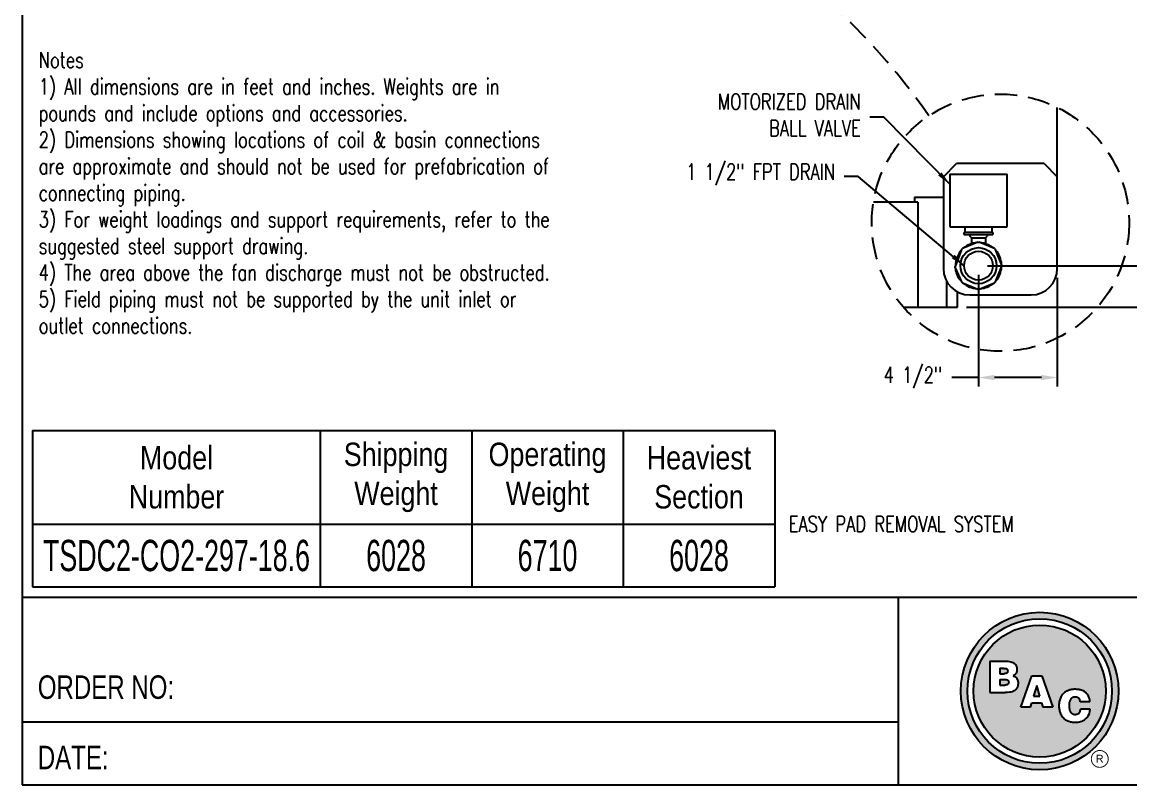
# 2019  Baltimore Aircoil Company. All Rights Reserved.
# Model space of a CAD drawing. Header units: millimetres. Extents: x 16950 to 32328, y 19251 to 29476.
# Drawn here: x 16950.5 to 17266.6, y 19250.6 to 19468.4 of the extents above; entities that cross this region are included whole.
import ezdxf
from ezdxf.enums import TextEntityAlignment as Align

# ---------------------------------------------------------------- set-up
doc = ezdxf.new("R2010")
doc.units = ezdxf.units.MM
doc.header["$LTSCALE"] = 5
doc.linetypes.add('HIDDEN', pattern=[9.525, 6.35, -3.175])
for name, color, linetype in [('PAD-REMOVAL', 3, 'Continuous'), ('RECIRCULATION-CONTROL', 3, 'Continuous'), ('TEXT', 4, 'Continuous')]:
    doc.layers.add(name, color=color, linetype=linetype)
doc.styles.add('BAC', font='swissk.ttf')
doc.styles.add('BACtblk', font='swisscl.ttf')
doc.styles.add('BACtblkBold', font='swissck.ttf')
doc.styles.add('SUBMITTAL', font='romans.shx', dxfattribs={"width": 0.75})
doc.styles.add('SUBTTF', font='ARIALN.TTF')
doc.dimstyles.new('SUBMITTAL', dxfattribs={"dimtxt": 0.09375, "dimasz": 0.09375, "dimexe": 0.03125, "dimexo": 0.0625, "dimgap": 0.0625, "dimtad": 0, "dimdec": 4, "dimzin": 4, "dimdsep": 46, "dimlunit": 4, "dimtxsty": 'SUBMITTAL', "dimcen": 0.09375, "dimclre": 6, "dimadec": 0, "dimazin": 0, "dimtfac": 1, "dimtdec": 0, "dimtofl": 0, "dimtmove": 0, "dimatfit": 3, "dimfxl": 0, "dimfrac": 2, "dimtolj": 1, "dimtzin": 4, "dimarcsym": 0})

# ---------------------------------------------------------------- blocks, each defined once
blk = doc.blocks.new('BORDER')
for p, q in [((0, 1), (0, 0)), ((0, 0), (1, 0))]:
    blk.add_line(p, q)
blk = doc.blocks.new('model weights')
for p, q in [((3, 43), (3, 3)), ((3, 43), (192.92, 43)), ((76.62, 43), (76.62, 3)), ((115.38, 43), (115.38, 3)), ((154.15, 43), (154.15, 3)), ((192.92, 43), (192.92, 3)), ((3, 19), (192.92, 19)), ((3, 3), (192.92, 3))]:
    blk.add_line(p, q)
at = {"layer": 'TEXT', "char_height": 6, "attachment_point": 5, "style": 'SUBTTF'}
for s, insert, width in [('Shipping\\PWeight', (96, 31), 52.9286), ('Operating\\PWeight', (134.77, 31), 52.9286), ('Model\\PNumber', (39.81, 31), 32.4424), ('Heaviest\\PSection', (173.54, 31), 52.9286)]:
    blk.add_mtext(s, dxfattribs=dict(at, insert=insert, width=width))
at = {"layer": 'TEXT', "style": 'SUBTTF', "width": 0.75}
for tag, p in [('MODELNUM', (39.81, 11)), ('SHIPWEIGHT', (96, 11)), ('OPWEIGHT', (134.77, 11)), ('HVYWEIGHT', (173.54, 11))]:
    blk.add_attdef(tag, text='', height=8, dxfattribs=at).set_placement(p, align=Align.MIDDLE_CENTER)
blk = doc.blocks.new('*D83')
at = {"layer": 'RECIRCULATION-CONTROL', "color": 6, "lineweight": -2}
for p, q in [((17223.36, 19396.26), (17223.36, 19364.32)), ((17245.86, 19395.4), (17245.86, 19364.32))]:
    blk.add_line(p, q, dxfattribs=at)
at = {"layer": 'RECIRCULATION-CONTROL', "color": 3, "lineweight": -2}
for p, q in [((17223.36, 19366.92), (17215.78, 19366.92)), ((17241.31, 19366.92), (17227.91, 19366.92))]:
    blk.add_line(p, q, dxfattribs=at)
at = {"layer": 'RECIRCULATION-CONTROL', "color": 3}
for points in [[(17227.91, 19367.68), (17227.91, 19366.16), (17223.36, 19366.92)], [(17241.31, 19367.68), (17241.31, 19366.16), (17245.86, 19366.92)]]:
    blk.add_solid(points, dxfattribs=at)
at = {"layer": 'RECIRCULATION-CONTROL', "color": 3, "insert": (17204.65, 19366.92), "char_height": 4.55, "attachment_point": 5, "style": 'SUBMITTAL'}
blk.add_mtext('\\A1;4 1/2"', dxfattribs=at)
blk = doc.blocks.new('*D84')
at = {"layer": 'RECIRCULATION-CONTROL', "color": 3, "lineweight": -2}
for p, q in [((17280, 19403.41), (17280, 19410.99)), ((17280, 19382.48), (17280, 19377.93))]:
    blk.add_line(p, q, dxfattribs=at)
at = {"layer": 'RECIRCULATION-CONTROL', "color": 6, "lineweight": -2}
for p, q in [((17225.96, 19398.86), (17282.6, 19398.86)), ((17219.93, 19387.03), (17282.6, 19387.03))]:
    blk.add_line(p, q, dxfattribs=at)
at = {"layer": 'RECIRCULATION-CONTROL', "color": 3}
for points in [[(17279.24, 19403.41), (17280.76, 19403.41), (17280, 19398.86)], [(17279.24, 19382.48), (17280.76, 19382.48), (17280, 19387.03)]]:
    blk.add_solid(points, dxfattribs=at)
at = {"layer": 'RECIRCULATION-CONTROL', "color": 3, "insert": (17280, 19422.13), "char_height": 4.55, "attachment_point": 5, "rotation": 90, "style": 'SUBMITTAL'}
blk.add_mtext('\\A1;2 3/8"', dxfattribs=at)
blk = doc.blocks.new('bacstblk')
h = blk.add_hatch(color=150)
h.dxf.hatch_style = 1
h.paths.add_polyline_path([(3.7506, 0.375, 1), (4.3799, 0.375, 1)])
h.paths.add_polyline_path([(4.3539, 0.375, -1), (3.7765, 0.375, -1)], flags=16)
h.paths.add_polyline_path([(4.3291, 0.375, -1), (3.8014, 0.375, -1)], flags=0)
h.paths.add_polyline_path([(3.943, 0.4942), (3.9603, 0.4889), (3.9714, 0.4784), (3.9755, 0.4618), (3.9722, 0.4467), (3.9609, 0.436), (3.974, 0.427), (3.9786, 0.415), (3.9789, 0.3973), (3.9729, 0.3838), (3.9613, 0.374), (3.9476, 0.3704), (3.9345, 0.3692), (3.8665, 0.3692), (3.8665, 0.4942)], flags=0)
h.paths.add_polyline_path([(4.0335, 0.4361), (4.0742, 0.4361), (4.1177, 0.3111), (4.0779, 0.3111), (4.0731, 0.3277), (4.0333, 0.3277), (4.0286, 0.3111), (3.9895, 0.3111)], flags=0)
h.paths.add_polyline_path([(4.1681, 0.3721), (4.1826, 0.3792), (4.1988, 0.3822), (4.2152, 0.3818), (4.233, 0.3787), (4.246, 0.3717), (4.2575, 0.3605), (4.2641, 0.3456), (4.266, 0.3315), (4.2275, 0.3315), (4.227, 0.3353), (4.2262, 0.3385), (4.2251, 0.3412), (4.2237, 0.3434), (4.2223, 0.3451), (4.2207, 0.3465), (4.2191, 0.3476), (4.2174, 0.3485), (4.2158, 0.3493), (4.2143, 0.3499), (4.2128, 0.3503), (4.2112, 0.3506), (4.2097, 0.3509), (4.2082, 0.351), (4.2066, 0.351), (4.205, 0.3509), (4.2033, 0.3507), (4.2016, 0.3504), (4.1999, 0.3501), (4.1982, 0.3496), (4.1965, 0.3489), (4.1949, 0.3482), (4.1933, 0.3472), (4.1919, 0.3461), (4.1905, 0.3449), (4.1893, 0.3434), (4.1882, 0.3418), (4.1873, 0.3401), (4.1864, 0.3384), (4.1856, 0.3365), (4.185, 0.3347), (4.1844, 0.3328), (4.184, 0.3309), (4.1836, 0.329), (4.1833, 0.3272), (4.1831, 0.3253), (4.183, 0.3234), (4.1829, 0.3216), (4.1828, 0.3197), (4.1828, 0.3178), (4.1828, 0.3158), (4.1829, 0.3139), (4.1829, 0.3119), (4.1831, 0.31), (4.1832, 0.308), (4.1834, 0.3061), (4.1837, 0.3043), (4.184, 0.3025), (4.1844, 0.3007), (4.1848, 0.299), (4.1853, 0.2974), (4.1859, 0.2959), (4.1865, 0.2944), (4.1872, 0.293), (4.188, 0.2917), (4.1889, 0.2904), (4.1899, 0.2893), (4.1909, 0.2882), (4.192, 0.2871), (4.1932, 0.2862), (4.1944, 0.2853), (4.1956, 0.2846), (4.1969, 0.2839), (4.1981, 0.2834), (4.1994, 0.2829), (4.2007, 0.2825), (4.2019, 0.2822), (4.2032, 0.282), (4.2045, 0.2819), (4.2057, 0.2818), (4.207, 0.2818), (4.2083, 0.2818), (4.2096, 0.2819), (4.211, 0.282), (4.2123, 0.2821), (4.2137, 0.2824), (4.2151, 0.2828), (4.2165, 0.2833), (4.2179, 0.284), (4.2194, 0.2848), (4.2209, 0.2858), (4.2224, 0.2871), (4.2239, 0.2886), (4.2252, 0.2905), (4.2264, 0.2927), (4.2274, 0.2954), (4.2282, 0.2986), (4.2286, 0.3024), (4.2667, 0.3024), (4.2652, 0.2888), (4.2582, 0.2721), (4.2446, 0.26), (4.229, 0.2531), (4.2146, 0.2503), (4.1987, 0.2502), (4.1812, 0.2537), (4.1655, 0.2618), (4.1537, 0.2735), (4.1468, 0.2865), (4.1431, 0.3002), (4.1418, 0.3168), (4.1433, 0.3339), (4.1484, 0.3494), (4.1569, 0.3625)], flags=0)
h = blk.add_hatch(color=150)
h.dxf.hatch_style = 1
h.paths.add_polyline_path([(3.8014, 0.375, 1), (4.3291, 0.375, 1)])
h.paths.add_polyline_path([(4.0742, 0.4361), (4.1177, 0.3111), (4.0779, 0.3111), (4.0731, 0.3277), (4.0333, 0.3277), (4.0286, 0.3111), (3.9895, 0.3111), (4.0335, 0.4361)], flags=16)
h.paths.add_polyline_path([(3.974, 0.427), (3.9786, 0.415), (3.9789, 0.3973), (3.9729, 0.3838), (3.9613, 0.374), (3.9476, 0.3704), (3.9345, 0.3692), (3.8665, 0.3692), (3.8665, 0.4942), (3.943, 0.4942), (3.9603, 0.4889), (3.9714, 0.4784), (3.9755, 0.4618), (3.9722, 0.4467), (3.9609, 0.436)], flags=16)
h.paths.add_polyline_path([(4.266, 0.3315), (4.2275, 0.3315), (4.227, 0.3353), (4.2262, 0.3385), (4.2251, 0.3412), (4.2237, 0.3434), (4.2223, 0.3451), (4.2207, 0.3465), (4.2191, 0.3476), (4.2174, 0.3485), (4.2158, 0.3493), (4.2143, 0.3499), (4.2128, 0.3503), (4.2112, 0.3506), (4.2097, 0.3509), (4.2082, 0.351), (4.2066, 0.351), (4.205, 0.3509), (4.2033, 0.3507), (4.2016, 0.3504), (4.1999, 0.3501), (4.1982, 0.3496), (4.1965, 0.3489), (4.1949, 0.3482), (4.1933, 0.3472), (4.1919, 0.3461), (4.1905, 0.3449), (4.1893, 0.3434), (4.1882, 0.3418), (4.1873, 0.3401), (4.1864, 0.3384), (4.1856, 0.3365), (4.185, 0.3347), (4.1844, 0.3328), (4.184, 0.3309), (4.1836, 0.329), (4.1833, 0.3272), (4.1831, 0.3253), (4.183, 0.3234), (4.1829, 0.3216), (4.1828, 0.3197), (4.1828, 0.3178), (4.1828, 0.3158), (4.1829, 0.3139), (4.1829, 0.3119), (4.1831, 0.31), (4.1832, 0.308), (4.1834, 0.3061), (4.1837, 0.3043), (4.184, 0.3025), (4.1844, 0.3007), (4.1848, 0.299), (4.1853, 0.2974), (4.1859, 0.2959), (4.1865, 0.2944), (4.1872, 0.293), (4.188, 0.2917), (4.1889, 0.2904), (4.1899, 0.2893), (4.1909, 0.2882), (4.192, 0.2871), (4.1932, 0.2862), (4.1944, 0.2853), (4.1956, 0.2846), (4.1969, 0.2839), (4.1981, 0.2834), (4.1994, 0.2829), (4.2007, 0.2825), (4.2019, 0.2822), (4.2032, 0.282), (4.2045, 0.2819), (4.2057, 0.2818), (4.207, 0.2818), (4.2083, 0.2818), (4.2096, 0.2819), (4.211, 0.282), (4.2123, 0.2821), (4.2137, 0.2824), (4.2151, 0.2828), (4.2165, 0.2833), (4.2179, 0.284), (4.2194, 0.2848), (4.2209, 0.2858), (4.2224, 0.2871), (4.2239, 0.2886), (4.2252, 0.2905), (4.2264, 0.2927), (4.2274, 0.2954), (4.2282, 0.2986), (4.2286, 0.3024), (4.2667, 0.3024), (4.2652, 0.2888), (4.2582, 0.2721), (4.2446, 0.26), (4.229, 0.2531), (4.2146, 0.2503), (4.1987, 0.2502), (4.1812, 0.2537), (4.1655, 0.2618), (4.1537, 0.2735), (4.1468, 0.2865), (4.1431, 0.3002), (4.1418, 0.3168), (4.1433, 0.3339), (4.1484, 0.3494), (4.1569, 0.3625), (4.1681, 0.3721), (4.1826, 0.3792), (4.1988, 0.3822), (4.2152, 0.3818), (4.233, 0.3787), (4.246, 0.3717), (4.2575, 0.3605), (4.2641, 0.3456)], flags=16)
h = blk.add_hatch(color=150)
h.dxf.hatch_style = 1
h.paths.add_polyline_path([(3.9339, 0.4471), (3.9348, 0.4479), (3.9355, 0.4488), (3.936, 0.4497), (3.9364, 0.4506), (3.9368, 0.4515), (3.937, 0.4524), (3.9372, 0.4533), (3.9373, 0.4542), (3.9373, 0.4552), (3.9373, 0.4561), (3.9372, 0.457), (3.937, 0.458), (3.9368, 0.4589), (3.9365, 0.4598), (3.9362, 0.4606), (3.9358, 0.4615), (3.9352, 0.4622), (3.9346, 0.4629), (3.9339, 0.4635), (3.933, 0.464), (3.932, 0.4645), (3.9308, 0.4648), (3.9294, 0.4651), (3.9277, 0.4654), (3.9258, 0.4656), (3.9236, 0.4658), (3.921, 0.4659), (3.9054, 0.4659), (3.9054, 0.4445), (3.9237, 0.4445), (3.9267, 0.4447), (3.9292, 0.4452), (3.9312, 0.4457), (3.9327, 0.4464)])
h.paths.add_polyline_path([(3.9412, 0.4083), (3.9413, 0.4092), (3.9413, 0.4102), (3.9412, 0.4112), (3.9411, 0.4122), (3.941, 0.4132), (3.9407, 0.4142), (3.9403, 0.4152), (3.9398, 0.4161), (3.9393, 0.417), (3.9385, 0.4178), (3.9377, 0.4186), (3.9366, 0.4193), (3.9354, 0.42), (3.9339, 0.4205), (3.932, 0.4209), (3.9299, 0.4213), (3.9273, 0.4215), (3.9243, 0.4215), (3.9054, 0.4215), (3.9054, 0.3986), (3.9265, 0.3986), (3.9293, 0.3988), (3.9317, 0.3992), (3.9336, 0.3997), (3.9352, 0.4002), (3.9365, 0.4008), (3.9376, 0.4015), (3.9384, 0.4023), (3.9391, 0.403), (3.9396, 0.4038), (3.9401, 0.4047), (3.9405, 0.4055), (3.9408, 0.4064), (3.941, 0.4073)])
h.paths.add_polyline_path([(4.0534, 0.3968), (4.0405, 0.3539), (4.0658, 0.3539)])
for p, q in [((0, 0.75), (10, 0.75)), ((3.5, 0.75), (3.5, 0)), ((3.5, 0.25), (0, 0.25))]:
    blk.add_line(p, q)
at = {"color": 150}
for p, q in [((3.8665, 0.4942), (3.9302, 0.4942)), ((3.8665, 0.4942), (3.8665, 0.3692)), ((3.9054, 0.4659), (3.9054, 0.4445)), ((3.9054, 0.4659), (3.921, 0.4659)), ((3.9054, 0.4445), (3.9237, 0.4445)), ((3.9054, 0.4215), (3.9054, 0.3986)), ((3.9054, 0.4215), (3.9243, 0.4215)), ((3.9054, 0.3986), (3.9265, 0.3986)), ((3.9895, 0.3111), (4.0335, 0.4361)), ((4.0335, 0.4361), (4.0742, 0.4361)), ((4.0742, 0.4361), (4.1177, 0.3111)), ((3.8665, 0.3692), (3.9279, 0.3692)), ((4.0534, 0.3968), (4.0405, 0.3539)), ((4.0658, 0.3539), (4.0534, 0.3968)), ((4.0286, 0.3111), (3.9895, 0.3111)), ((4.0286, 0.3111), (4.0333, 0.3277)), ((4.0333, 0.3277), (4.0731, 0.3277)), ((4.0405, 0.3539), (4.0658, 0.3539)), ((4.0731, 0.3277), (4.0779, 0.3111)), ((4.1177, 0.3111), (4.0779, 0.3111)), ((4.266, 0.3315), (4.2275, 0.3315)), ((4.2667, 0.3024), (4.2286, 0.3024))]:
    blk.add_line(p, q, dxfattribs=at)
for points in [[(3.9302, 0.4942), (3.9378, 0.494), (3.9442, 0.4933), (3.9498, 0.4922), (3.9544, 0.4907), (3.9584, 0.489), (3.9617, 0.4871), (3.9644, 0.4851), (3.9666, 0.4829), (3.9685, 0.4808), (3.97, 0.4786), (3.9713, 0.4764), (3.9722, 0.4742), (3.973, 0.4719), (3.9735, 0.4697), (3.9739, 0.4675), (3.9742, 0.4654), (3.9744, 0.4632), (3.9744, 0.4611), (3.9744, 0.459), (3.9743, 0.4569), (3.974, 0.4548), (3.9735, 0.4529), (3.9729, 0.4509), (3.9722, 0.449), (3.9712, 0.4471), (3.97, 0.4454), (3.9687, 0.4436), (3.9672, 0.442), (3.9655, 0.4404), (3.9637, 0.4389), (3.9617, 0.4374), (3.9595, 0.4361)], [(3.921, 0.4659), (3.9236, 0.4658), (3.9258, 0.4656), (3.9277, 0.4654), (3.9294, 0.4651), (3.9308, 0.4648), (3.932, 0.4645), (3.933, 0.464), (3.9339, 0.4635), (3.9346, 0.4629), (3.9352, 0.4622), (3.9358, 0.4615), (3.9362, 0.4606), (3.9365, 0.4598), (3.9368, 0.4589), (3.937, 0.458), (3.9372, 0.457), (3.9373, 0.4561), (3.9373, 0.4552), (3.9373, 0.4542), (3.9372, 0.4533), (3.937, 0.4524), (3.9368, 0.4515), (3.9364, 0.4506), (3.936, 0.4497), (3.9355, 0.4488), (3.9348, 0.4479), (3.9339, 0.4471), (3.9327, 0.4464), (3.9312, 0.4457), (3.9292, 0.4452), (3.9267, 0.4447), (3.9237, 0.4445)], [(3.9243, 0.4215), (3.9273, 0.4215), (3.9299, 0.4213), (3.932, 0.4209), (3.9339, 0.4205), (3.9354, 0.42), (3.9366, 0.4193), (3.9377, 0.4186), (3.9385, 0.4178), (3.9393, 0.417), (3.9398, 0.4161), (3.9403, 0.4152), (3.9407, 0.4142), (3.941, 0.4132), (3.9411, 0.4122), (3.9412, 0.4112), (3.9413, 0.4102), (3.9413, 0.4092), (3.9412, 0.4083), (3.941, 0.4073), (3.9408, 0.4064), (3.9405, 0.4055), (3.9401, 0.4047), (3.9396, 0.4038), (3.9391, 0.403), (3.9384, 0.4023), (3.9376, 0.4015), (3.9365, 0.4008), (3.9352, 0.4002), (3.9336, 0.3997), (3.9317, 0.3992), (3.9293, 0.3988), (3.9265, 0.3986)], [(3.9595, 0.4361), (3.9648, 0.4333), (3.9689, 0.4305), (3.972, 0.4276), (3.9744, 0.4247), (3.976, 0.4218), (3.9771, 0.4188), (3.9778, 0.416), (3.9783, 0.4132), (3.9786, 0.4106), (3.9787, 0.408), (3.9787, 0.4056), (3.9787, 0.4033), (3.9785, 0.401), (3.9782, 0.3989), (3.9778, 0.3968), (3.9773, 0.3948), (3.9767, 0.3928), (3.976, 0.3909), (3.9752, 0.389), (3.9742, 0.3871), (3.973, 0.3852), (3.9716, 0.3834), (3.9699, 0.3815), (3.968, 0.3796), (3.9657, 0.3777), (3.963, 0.3758), (3.9596, 0.374), (3.9555, 0.3724), (3.9504, 0.3711), (3.9442, 0.3701), (3.9367, 0.3694), (3.9279, 0.3692)], [(4.266, 0.3315), (4.265, 0.339), (4.2636, 0.3453), (4.2619, 0.3507), (4.2598, 0.3552), (4.2576, 0.3591), (4.2553, 0.3623), (4.2528, 0.365), (4.2504, 0.3674), (4.2481, 0.3694), (4.2458, 0.3712), (4.2436, 0.3728), (4.2413, 0.3742), (4.2391, 0.3754), (4.2368, 0.3765), (4.2344, 0.3774), (4.2319, 0.3783), (4.2294, 0.379), (4.2267, 0.3797), (4.2239, 0.3803), (4.2211, 0.3808), (4.2181, 0.3812), (4.2151, 0.3816), (4.212, 0.3818), (4.2089, 0.382), (4.2058, 0.382), (4.2026, 0.382), (4.1994, 0.3818), (4.1962, 0.3815), (4.1929, 0.3811), (4.1896, 0.3805), (4.1863, 0.3797), (4.183, 0.3787), (4.1797, 0.3776), (4.1765, 0.3762), (4.1732, 0.3746), (4.1701, 0.3729), (4.167, 0.3709), (4.164, 0.3686), (4.1612, 0.3662), (4.1585, 0.3636), (4.156, 0.3607), (4.1537, 0.3576), (4.1516, 0.3543), (4.1497, 0.3509), (4.148, 0.3472), (4.1465, 0.3435), (4.1452, 0.3396), (4.1441, 0.3355), (4.1433, 0.3314), (4.1427, 0.3272), (4.1423, 0.3229), (4.1421, 0.3187), (4.1421, 0.3145), (4.1423, 0.3103), (4.1426, 0.3063), (4.1431, 0.3024), (4.1437, 0.2986), (4.1445, 0.295), (4.1454, 0.2916), (4.1465, 0.2883), (4.1477, 0.2852), (4.149, 0.2822), (4.1506, 0.2793), (4.1523, 0.2765), (4.1541, 0.2738), (4.1562, 0.2713), (4.1584, 0.2688), (4.1607, 0.2665), (4.1633, 0.2643), (4.1659, 0.2623), (4.1687, 0.2604), (4.1717, 0.2586), (4.1748, 0.257), (4.178, 0.2556), (4.1814, 0.2543), (4.185, 0.2532), (4.1887, 0.2522), (4.1925, 0.2514), (4.1965, 0.2509), (4.2007, 0.2504), (4.2051, 0.2502), (4.2096, 0.2502), (4.2142, 0.2505), (4.219, 0.2511), (4.2238, 0.2521), (4.2287, 0.2534), (4.2337, 0.2551), (4.2387, 0.2573), (4.2437, 0.2601), (4.2485, 0.2634), (4.2531, 0.2675), (4.2572, 0.2724), (4.2608, 0.2782), (4.2637, 0.2851), (4.2657, 0.2931), (4.2667, 0.3024)], [(4.2275, 0.3315), (4.227, 0.3353), (4.2262, 0.3385), (4.2251, 0.3412), (4.2237, 0.3434), (4.2223, 0.3451), (4.2207, 0.3465), (4.2191, 0.3476), (4.2174, 0.3485), (4.2158, 0.3493), (4.2143, 0.3499), (4.2128, 0.3503), (4.2112, 0.3506), (4.2097, 0.3509), (4.2082, 0.351), (4.2066, 0.351), (4.205, 0.3509), (4.2033, 0.3507), (4.2016, 0.3504), (4.1999, 0.3501), (4.1982, 0.3496), (4.1965, 0.3489), (4.1949, 0.3482), (4.1933, 0.3472), (4.1919, 0.3461), (4.1905, 0.3449), (4.1893, 0.3434), (4.1882, 0.3418), (4.1873, 0.3401), (4.1864, 0.3384), (4.1856, 0.3365), (4.185, 0.3347), (4.1844, 0.3328), (4.184, 0.3309), (4.1836, 0.329), (4.1833, 0.3272), (4.1831, 0.3253), (4.183, 0.3234), (4.1829, 0.3216), (4.1828, 0.3197), (4.1828, 0.3178), (4.1828, 0.3158), (4.1829, 0.3139), (4.1829, 0.3119), (4.1831, 0.31), (4.1832, 0.308), (4.1834, 0.3061), (4.1837, 0.3043), (4.184, 0.3025), (4.1844, 0.3007), (4.1848, 0.299), (4.1853, 0.2974), (4.1859, 0.2959), (4.1865, 0.2944), (4.1872, 0.293), (4.188, 0.2917), (4.1889, 0.2904), (4.1899, 0.2893), (4.1909, 0.2882), (4.192, 0.2871), (4.1932, 0.2862), (4.1944, 0.2853), (4.1956, 0.2846), (4.1969, 0.2839), (4.1981, 0.2834), (4.1994, 0.2829), (4.2007, 0.2825), (4.2019, 0.2822), (4.2032, 0.282), (4.2045, 0.2819), (4.2057, 0.2818), (4.207, 0.2818), (4.2083, 0.2818), (4.2096, 0.2819), (4.211, 0.282), (4.2123, 0.2821), (4.2137, 0.2824), (4.2151, 0.2828), (4.2165, 0.2833), (4.2179, 0.284), (4.2194, 0.2848), (4.2209, 0.2858), (4.2224, 0.2871), (4.2239, 0.2886), (4.2252, 0.2905), (4.2264, 0.2927), (4.2274, 0.2954), (4.2282, 0.2986), (4.2286, 0.3024)]]:
    blk.add_lwpolyline(points, dxfattribs=at)
for radius in [0.3147, 0.2887, 0.2639]:
    blk.add_circle((4.0652, 0.375), radius, dxfattribs=at)
at = {"layer": 'TEXT', "color": 150, "linetype": 'Continuous', "const_width": 0.00375}
blk.add_lwpolyline([(4.2715, 0.1037, 1), (4.339, 0.1037, 1)], format="xyb", close=True, dxfattribs=at)
at = {"layer": 'TEXT', "color": 4, "style": 'BACtblk'}
for s, p in [('ORDER NO:', (0.0625, 0.3438)), ('DATE:', (0.0625, 0.0625))]:
    blk.add_text(s, height=0.09375, dxfattribs=at).set_placement(p)
at = {"layer": 'TEXT', "color": 150, "linetype": 'Continuous', "style": 'BAC'}
blk.add_text('R', height=0.0312, dxfattribs=at).set_placement((4.2891, 0.0891))
at = {"layer": 'TEXT', "color": 4, "style": 'BACtblkBold'}
for tag, height, p in [('MODEL1', 0.1094, (8.25, 0.5715)), ('MODEL2', 0.1094, (8.25, 0.384)), ('DWGNUM', 0.1406, (8.0938, 0.0312))]:
    blk.add_attdef(tag, text='', height=height, dxfattribs=at).set_placement(p, align=Align.CENTER)
for tag, p in [('DESC', (0.0625, 0.5312)), ('ORDER', (0.9643, 0.3438)), ('DATE', (0.5402, 0.0625))]:
    blk.add_attdef(tag, p, '', height=0.125, dxfattribs=at)
blk.add_attdef('REV', text='', height=0.1562, dxfattribs=at).set_placement((9.8438, 0.1562), align=Align.MIDDLE)
at = {"layer": 'TEXT', "color": 4, "style": 'BACtblk', "flags": 1}
blk.add_attdef('DWGBY', (2.0402, 0.0625), '', height=0.0938, dxfattribs=at)

msp = doc.modelspace()

# ---------------------------------------------------------------- linework, layer by layer
at = {"layer": 'RECIRCULATION-CONTROL'}
for p, q in [((17245.8632, 19418.4312), (17245.8632, 19444.0527)), ((17213.3632, 19424.2526), (17217.1132, 19428.0026)), ((17242.1132, 19428.0026), (17217.1132, 19428.0026)), ((17242.1132, 19428.0026), (17245.8632, 19424.2526)), ((17215.1939, 19424.9948), (17215.1939, 19410.1385)), ((17215.1939, 19424.9948), (17231.5325, 19424.9948)), ((17231.5325, 19410.1385), (17231.5325, 19424.9948)), ((17213.3632, 19424.2526), (17213.3632, 19398.0026)), ((17245.8632, 19398.0026), (17245.8632, 19424.2526)), ((17205.0904, 19418.4312), (17205.0904, 19417.0351)), ((17205.0904, 19418.4312), (17213.3632, 19418.4312)), ((17206.0834, 19417.0334), (17193.3745, 19417.0334)), ((17206.0834, 19417.0334), (17206.0834, 19387.0334)), ((17215.3908, 19409.9416), (17231.3356, 19409.9416)), ((17219.4262, 19409.9416), (17219.4262, 19408.3668)), ((17227.3002, 19408.3668), (17227.3002, 19409.9416)), ((17223.1813, 19405.5505), (17218.7615, 19403.7197)), ((17219.2293, 19408.2684), (17219.2293, 19407.7763)), ((17219.2293, 19407.7763), (17227.4971, 19407.7763)), ((17227.3986, 19408.3668), (17219.3278, 19408.3668)), ((17220.9026, 19407.6778), (17220.8041, 19407.7763)), ((17220.9026, 19407.6778), (17220.9026, 19407.2841)), ((17221.3947, 19406.792), (17220.9026, 19407.2841)), ((17221.3947, 19406.792), (17225.3317, 19406.792)), ((17221.3947, 19406.792), (17221.3947, 19405.2281)), ((17223.1813, 19405.5505), (17223.5451, 19405.5505)), ((17227.9649, 19403.7197), (17223.5451, 19405.5505)), ((17225.3317, 19406.792), (17225.8238, 19407.2841)), ((17225.3317, 19406.792), (17225.3317, 19405.2281)), ((17225.8238, 19407.6778), (17225.9223, 19407.7763)), ((17225.8238, 19407.6778), (17225.8238, 19407.2841)), ((17227.4971, 19408.2684), (17227.4971, 19407.7763)), ((17218.5043, 19403.4625), (17216.6736, 19398.6077)), ((17218.5043, 19403.4625), (17218.6329, 19403.5911)), ((17218.6329, 19403.5911), (17218.7615, 19403.7197)), ((17227.9649, 19403.7197), (17228.0935, 19403.5911)), ((17228.0935, 19403.5911), (17228.2221, 19403.4625)), ((17230.0528, 19399.0427), (17228.2221, 19403.4625)), ((17230.0528, 19399.0427), (17230.0528, 19398.679)), ((17216.6736, 19398.244), (17216.6736, 19398.6077)), ((17216.6736, 19398.244), (17218.5043, 19394.2592)), ((17228.2221, 19394.2592), (17230.0528, 19398.679)), ((17214.2084, 19394.5438), (17214.2084, 19387.0334)), ((17218.7615, 19394.002), (17218.5043, 19394.2592)), ((17218.7615, 19394.002), (17223.1813, 19392.1712)), ((17223.5451, 19392.1712), (17227.9649, 19394.002)), ((17228.0935, 19394.1306), (17227.9649, 19394.002)), ((17228.2221, 19394.2592), (17228.0935, 19394.1306)), ((17217.3334, 19387.0334), (17217.3334, 19391.3852)), ((17220.8632, 19390.5026), (17238.3632, 19390.5026)), ((17223.5451, 19392.1712), (17223.1813, 19392.1712)), ((17201.9078, 19387.0334), (17217.3334, 19387.0334))]:
    msp.add_line(p, q, dxfattribs=at)
at = {"layer": 'RECIRCULATION-CONTROL', "linetype": 'HIDDEN', "ltscale": 0.2}
msp.add_circle((17229.6132, 19411.1276), 36.7168, dxfattribs=at)
at = {"layer": 'RECIRCULATION-CONTROL'}
for radius in [5.1476, 4.1142]:
    msp.add_circle((17223.3632, 19398.8609), radius, dxfattribs=at)
at = {"layer": 'RECIRCULATION-CONTROL', "linetype": 'HIDDEN', "ltscale": 0.2}
msp.add_arc((17055.4342, 19334.9718), 187.1592, 34.750935, 77.037672, dxfattribs=at)
at = {"layer": 'RECIRCULATION-CONTROL'}
for centre, radius, start, end in [((17215.3908, 19410.1385), 0.1969, 180, 270), ((17231.3356, 19410.1385), 0.1969, 270, 0), ((17223.3632, 19398.8609), 6.5945, 93.898704, 131.101296), ((17219.3278, 19408.2684), 0.0984, 90, 180), ((17223.3632, 19398.8609), 6.5945, 48.898704, 86.101296), ((17227.3986, 19408.2684), 0.0984, 0, 90), ((17224.6599, 19398.4011), 7.8901, 142.575277, 176.561725), ((17221.001, 19405.2281), 0.3937, 348.905425, 0), ((17225.7254, 19405.2281), 0.3937, 180, 191.094578), ((17223.3632, 19398.8609), 6.5945, 3.898704, 41.101296), ((17220.8632, 19398.0026), 7.5, 180, 270), ((17222.2034, 19398.4038), 5.4362, 184.498074, 225.511767), ((17223.3632, 19398.8609), 6.5945, 318.898704, 356.101296), ((17238.3632, 19398.0026), 7.5, 270, 0), ((17223.3632, 19398.8609), 6.5945, 228.898704, 266.101296), ((17223.3632, 19398.8609), 6.5945, 273.898704, 311.101296)]:
    msp.add_arc(centre, radius, start, end, dxfattribs=at)

# ---------------------------------------------------------------- block references
for name, xscale, yscale, zscale in [('BORDER', 714.2857142856968, 535.7142857142726, 714.2857142856968), ('bacstblk', 71.42857142856968, 71.42857142856968, 71.42857142856968)]:
    msp.add_blockref(name, (16950.4572, 19250.6129), dxfattribs=dict(xscale=xscale, yscale=yscale, zscale=zscale))
at = {"xscale": 1.115, "yscale": 1.115, "zscale": 1.115}
msp.add_blockref('model weights', (16950.1122, 19303.8393), dxfattribs=at).add_auto_attribs({'OPWEIGHT': '6710', 'SHIPWEIGHT': '6028', 'MODELNUM': 'TSDC2-CO2-297-18.6', 'HVYWEIGHT': '6028'})

# ---------------------------------------------------------------- texts
at = {"layer": 'PAD-REMOVAL', "insert": (17169.2216, 19325.0913), "char_height": 4.55, "width": 79.371586, "attachment_point": 4, "style": 'SUBMITTAL'}
msp.add_mtext('EASY PAD REMOVAL SYSTEM', dxfattribs=at)
at = {"layer": 'RECIRCULATION-CONTROL', "char_height": 4.55, "attachment_point": 6, "style": 'SUBMITTAL'}
for s, insert, width in [('MOTORIZED DRAIN BALL VALVE', (17189.7914, 19441.9007), 49.496137), ('1 1/2" FPT DRAIN', (17182.4723, 19424.9233), 48.966633)]:
    msp.add_mtext(s, dxfattribs=dict(at, insert=insert, width=width))
at = {"layer": 'TEXT', "color": 4, "insert": (16955.1858, 19459.8717), "char_height": 4.55, "width": 160, "attachment_point": 1, "style": 'SUBMITTAL'}
msp.add_mtext('Notes\\P1) All dimensions are in feet and inches. Weights are in pounds and include options and accessories.\\P2) Dimensions showing locations of coil & basin connections are approximate and should not be used for prefabrication of connecting piping.\\P3) For weight loadings and support requirements, refer to the suggested steel support drawing.\\P4) The area above the fan discharge must not be obstructed.\\P5) Field piping must not be supported by the unit inlet or outlet connections.\\P', dxfattribs=at)

# ---------------------------------------------------------------- dimensions: what is measured, and where the dimension line sits
at = {"layer": 'RECIRCULATION-CONTROL', "color": 3}
dim = msp.add_linear_dim(base=(17280.0019872062, 19387.0333674039), p1=(17223.3631989533, 19398.8608674039), p2=(17217.3333772538, 19387.0333674039), angle=90, dimstyle='SUBMITTAL', override={"dimscale": 65, "dimtxt": 0.07, "dimasz": 0.07, "dimexe": 0.04, "dimexo": 0.04, "dimgap": 0.03125, "dimdec": 3, "dimlfac": 0.2, "dimzin": 3, "dimclrd": 3, "dimclrt": 3, "dimtdec": 3, "dimtix": 1}, dxfattribs=at)
dim.commit()
dim.dimension.update_dxf_attribs({"geometry": '*D84', "text_midpoint": (17280.0019872062, 19422.1254507372), "dimtype": 160})
dim = msp.add_linear_dim(base=(17245.8632, 19366.9183), p1=(17223.3632, 19398.8609), p2=(17245.8632, 19398.0026), dimstyle='SUBMITTAL', override={"dimscale": 65, "dimtxt": 0.07, "dimasz": 0.07, "dimexe": 0.04, "dimexo": 0.04, "dimgap": 0.03125, "dimdec": 3, "dimlfac": 0.2, "dimzin": 3, "dimclrd": 3, "dimclrt": 3, "dimtdec": 3, "dimtix": 1}, dxfattribs=at)
dim.commit()
dim.dimension.update_dxf_attribs({"geometry": '*D83', "text_midpoint": (17204.6486, 19366.9183), "dimtype": 160})

# ---------------------------------------------------------------- leaders
at = {"layer": 'RECIRCULATION-CONTROL', "annotation_type": 0, "has_hookline": 1, "hookline_direction": 1}
for points, text_width in [([(17215.1939, 19422.1463), (17196.3838, 19441.2656), (17192.3112, 19441.2656)], 44.85), ([(17219.249, 19398.8609), (17189.0647, 19424.2881), (17184.9921, 19424.2881)], 47.775)]:
    msp.add_leader(points, dimstyle='SUBMITTAL', override={"dimscale": 58.18, "dimasz": 0.07, "dimgap": 0.03, "dimcen": 4.055284, "dimarcsym": 1}, dxfattribs=dict(at, text_width=text_width))

doc.saveas('drawing.dxf')
